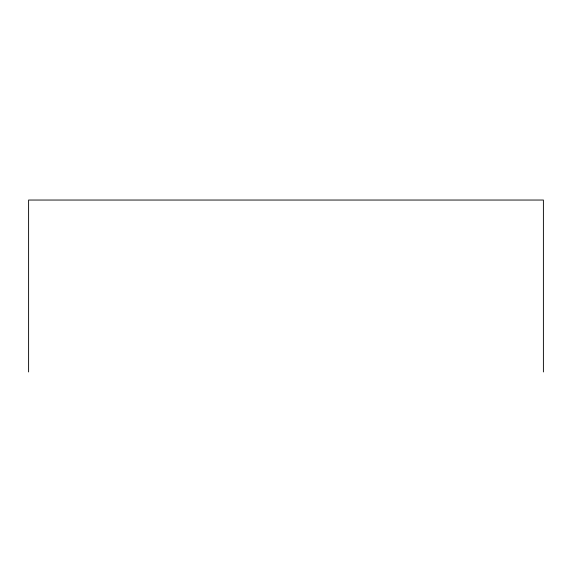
<?xml version="1.0" encoding="UTF-8"?>
<svg xmlns="http://www.w3.org/2000/svg" width="572" height="572" viewBox="0 0 572 572"><rect width="100%" height="100%" fill="white"/><g stroke="black" fill="none" stroke-linecap="round" stroke-linejoin="round"><path stroke-width="0.86" d="M543.4 371.957L543.4 200.043L28.6 200.043L28.6 371.957"/></g></svg>
